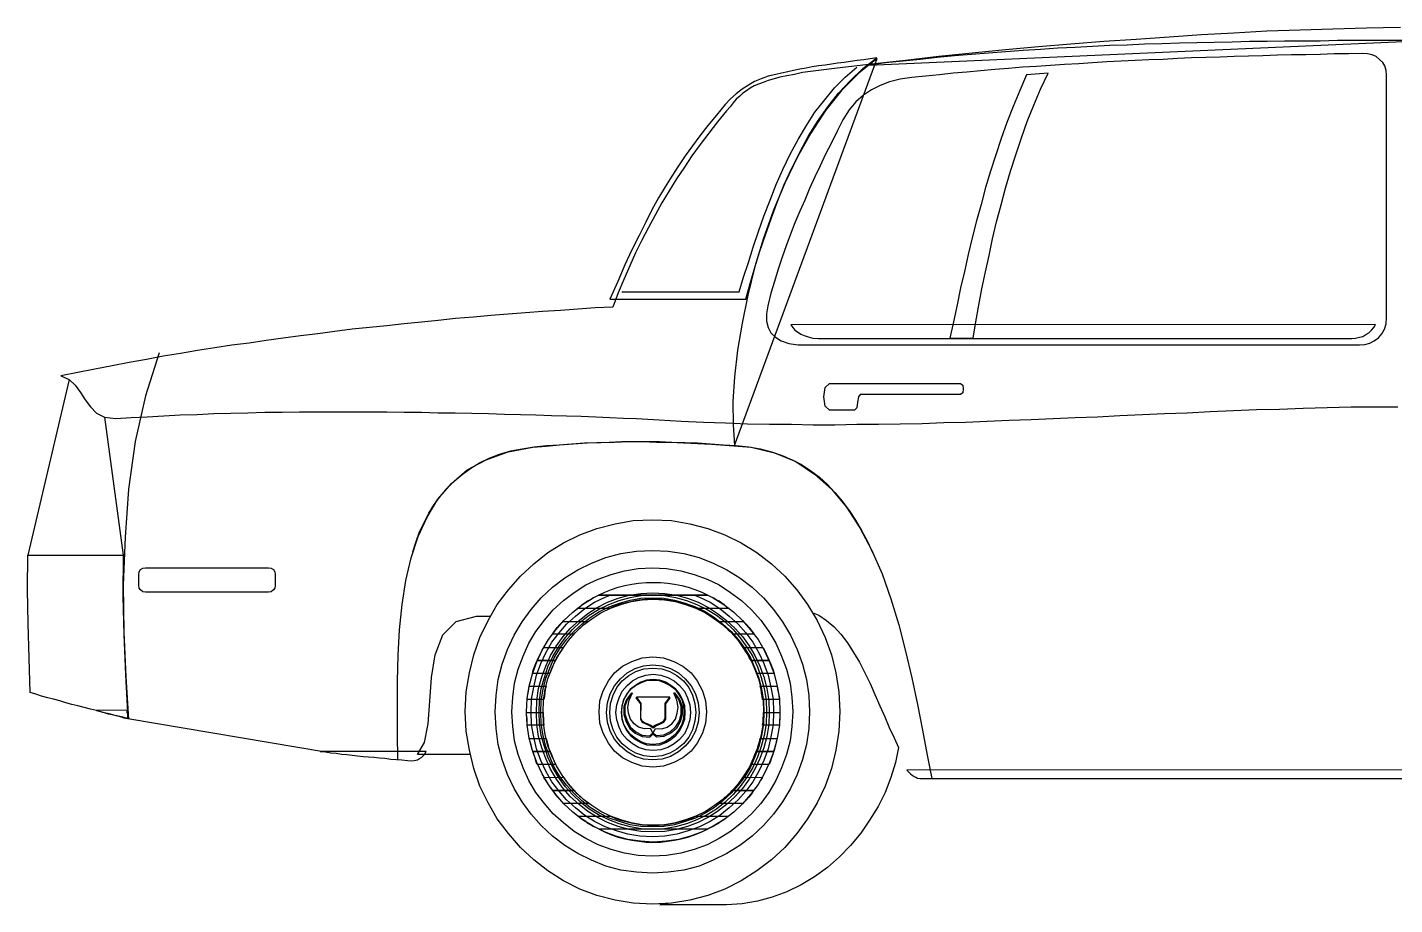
# Model space of a CAD drawing. Extents: x 638 to 1207, y 80 to 235.
# Drawn here: x 637.6 to 868, y 87.3 to 235.2 of the extents above; entities that cross this region are included whole.
import ezdxf

# ---------------------------------------------------------------- set-up
doc = ezdxf.new("R2010")
doc.units = 0
doc.header["$LTSCALE"] = 25
doc.layers.get('0').update_dxf_attribs({"linetype": 'CONTINUOUS'})
doc.layers.add('7', color=7, linetype='CONTINUOUS')

msp = doc.modelspace()

# ---------------------------------------------------------------- linework, layer by layer
for points in [[(644.68, 175.86), (637.72, 146.23)], [(650.66, 169.51), (653.81, 146.23)], [(654.55, 118.69), (687.86, 113.07)]]:
    msp.add_lwpolyline(points)
at = {"layer": '7', "linetype": 'CONTINUOUS'}
for points in [[(868.97, 235.21), (863.28, 235.06), (857.6, 234.91), (852.06, 234.76), (846.44, 234.54), (840.9, 234.24), (835.44, 233.94), (829.98, 233.57), (824.44, 233.19), (818.98, 232.82), (813.44, 232.37), (807.98, 231.92), (802.44, 231.4), (796.83, 230.87), (791.21, 230.27), (785.6, 229.6), (779.84, 229), (774.07, 228.33), (768.24, 227.58), (766.89, 227.28), (765.62, 227.06), (764.42, 226.83), (763.45, 226.53), (762.47, 226.23), (761.58, 225.93), (760.83, 225.63), (760.08, 225.33), (759.41, 224.96), (758.81, 224.51), (758.21, 224.14), (757.68, 223.61), (757.08, 223.09), (756.56, 222.49), (756.04, 221.82), (755.44, 221.14), (753.94, 219.27), (752.45, 217.4), (751.02, 215.45), (749.6, 213.58), (748.33, 211.64), (746.98, 209.69), (745.78, 207.67), (744.51, 205.65), (743.39, 203.56), (742.27, 201.46), (741.14, 199.36), (740.1, 197.19), (739.12, 195.02), (738.15, 192.71), (737.18, 190.46), (736.28, 188.06), (733.29, 187.91), (730.37, 187.69), (727.45, 187.47), (724.45, 187.32), (721.54, 187.09), (718.62, 186.87), (715.7, 186.64), (712.78, 186.34), (709.79, 186.12), (706.87, 185.82), (704.02, 185.52), (701.1, 185.22), (698.18, 184.92), (695.27, 184.62), (692.35, 184.32), (689.43, 183.95), (686.59, 183.57), (683.67, 183.2), (680.75, 182.83), (677.9, 182.45), (674.99, 182), (672.07, 181.63), (669.22, 181.18), (666.31, 180.73), (663.46, 180.21), (660.54, 179.76), (657.7, 179.23), (654.78, 178.71), (651.94, 178.18), (649.02, 177.59), (646.17, 177.06), (643.26, 176.46)], [(870.32, 232.97), (867.32, 232.97), (864.33, 232.97), (861.34, 232.97), (858.34, 232.97), (855.42, 232.89), (852.43, 232.89), (849.44, 232.89), (846.52, 232.82), (843.53, 232.82), (840.61, 232.74), (837.61, 232.67), (834.69, 232.59), (831.77, 232.52), (828.78, 232.44), (825.86, 232.37), (822.94, 232.22), (820.03, 232.15), (817.11, 232), (814.19, 231.84), (811.27, 231.69), (808.35, 231.47), (805.43, 231.32), (802.51, 231.1), (799.59, 230.87), (796.68, 230.65), (793.83, 230.42), (790.91, 230.12), (788.07, 229.82), (785.15, 229.52), (782.23, 229.23), (779.39, 228.85), (873.31, 232.97)], [(767.49, 181.7), (862.08, 181.7), (862.98, 181.78), (863.81, 182), (864.55, 182.38), (865.3, 182.9), (865.83, 183.57), (866.27, 184.32), (866.58, 185.22), (866.65, 186.27), (866.65, 227.13), (866.58, 227.95), (866.35, 228.7), (865.98, 229.3), (865.45, 229.82), (864.86, 230.27), (864.18, 230.57), (863.43, 230.72), (862.61, 230.8), (860.21, 230.72), (857.82, 230.72), (855.42, 230.65), (853.03, 230.57), (850.64, 230.57), (848.24, 230.5), (845.77, 230.42), (843.38, 230.35), (840.98, 230.27), (838.59, 230.2), (836.19, 230.12), (833.79, 230.05), (831.4, 229.97), (829.01, 229.82), (826.61, 229.75), (824.29, 229.6), (821.9, 229.52), (819.5, 229.38), (817.11, 229.23), (814.79, 229.08), (812.39, 228.93), (810, 228.78), (807.68, 228.63), (805.28, 228.48), (802.96, 228.25), (800.64, 228.1), (798.25, 227.88), (795.93, 227.65), (793.61, 227.5), (791.29, 227.21), (788.97, 226.98), (786.65, 226.76), (784.7, 226.46), (782.91, 226.01), (781.33, 225.41), (779.84, 224.66), (778.49, 223.76), (777.22, 222.64), (776.09, 221.29), (775.05, 219.65), (774.07, 217.7), (773.1, 215.75), (772.13, 213.81), (771.23, 211.86), (770.33, 209.99), (769.43, 208.05), (768.61, 206.1), (767.79, 204.23), (766.96, 202.28), (766.21, 200.34), (765.47, 198.39), (764.79, 196.45), (764.12, 194.43), (763.52, 192.4), (762.92, 190.38), (762.4, 188.29), (762.17, 186.94), (762.17, 185.67), (762.47, 184.62), (762.92, 183.72), (763.67, 182.97), (764.65, 182.38), (765.92, 181.93), (767.49, 181.7)], [(735.75, 189.41), (758.66, 189.41), (759.41, 192.03), (760.23, 194.73), (761.05, 197.49), (762.02, 200.26), (763, 203.11), (764.04, 205.88), (765.17, 208.72), (766.44, 211.49), (767.79, 214.18), (769.21, 216.8), (770.78, 219.35), (772.5, 221.82), (774.3, 224.14), (776.32, 226.23), (778.41, 228.25), (780.74, 230.05), (779.61, 229.9), (778.56, 229.75), (777.44, 229.6), (776.32, 229.45), (775.27, 229.3), (774.15, 229.15), (773.1, 229), (772.05, 228.85), (770.93, 228.7), (769.88, 228.55), (768.83, 228.33), (767.79, 228.18), (766.74, 227.95), (765.77, 227.73), (764.72, 227.5), (763.75, 227.28), (762.47, 226.98), (761.28, 226.53), (760.15, 226.08), (759.11, 225.48), (758.06, 224.81), (757.08, 223.99), (756.11, 223.17), (755.21, 222.19), (753.72, 220.39), (752.3, 218.67), (750.95, 216.95), (749.68, 215.23), (748.48, 213.58), (747.36, 211.86), (746.23, 210.14), (745.11, 208.34), (743.99, 206.47), (742.86, 204.45), (741.82, 202.36), (740.69, 200.11), (739.5, 197.72), (738.3, 195.17), (737.1, 192.4), (735.75, 189.41)], [(737.78, 190.61), (757.54, 190.61), (758.28, 193.08), (759.11, 195.55), (759.93, 198.17), (760.83, 200.79), (761.73, 203.41), (762.77, 206.1), (763.82, 208.72), (764.94, 211.26), (766.14, 213.81), (767.49, 216.28), (768.91, 218.67), (770.33, 220.92), (771.98, 223.02), (773.63, 225.04), (775.42, 226.83), (777.37, 228.48)], [(780.81, 229.97), (777.74, 227.5), (774.82, 224.58), (772.13, 221.22), (769.66, 217.4), (767.34, 213.28), (765.24, 208.95), (763.37, 204.38), (761.65, 199.66), (760.23, 194.88), (759.03, 190.08), (758.06, 185.37), (757.31, 180.8), (756.78, 176.31), (756.49, 172.12), (756.56, 168.23), (756.78, 164.71), (780.81, 229.97)], [(805.96, 227.21), (804.83, 224.58), (803.71, 221.89), (802.66, 219.2), (801.69, 216.5), (800.79, 213.73), (799.89, 210.97), (799.07, 208.2), (798.32, 205.35), (797.57, 202.58), (796.83, 199.74), (796.15, 196.9), (795.55, 194.05), (794.88, 191.28), (794.28, 188.44), (793.68, 185.6), (793.08, 182.83), (796.98, 182.83), (797.42, 185.6), (797.95, 188.36), (798.47, 191.13), (799.07, 193.98), (799.67, 196.75), (800.27, 199.59), (800.94, 202.43), (801.69, 205.28), (802.44, 208.12), (803.26, 210.97), (804.16, 213.73), (805.13, 216.58), (806.11, 219.35), (807.23, 222.12), (808.35, 224.81), (809.62, 227.5), (805.96, 227.21)], [(766.29, 185.07), (766.59, 184.62), (766.96, 184.17), (767.41, 183.87), (767.94, 183.5), (768.54, 183.27), (769.21, 183.05), (769.96, 182.83), (770.86, 182.75), (860.81, 182.75), (861.41, 182.83), (862.08, 182.97), (862.61, 183.12), (863.13, 183.42), (863.66, 183.72), (864.1, 184.17), (864.48, 184.62), (864.78, 185.14), (766.29, 185.07)], [(659.87, 180.36), (657.55, 173.1), (655.83, 165.39), (654.7, 157.38), (654.11, 149.3), (653.81, 141.22), (653.88, 133.28), (654.26, 125.72), (654.7, 118.61)], [(643.26, 176.46), (644.68, 175.86), (645.72, 174.89), (646.62, 173.69), (647.37, 172.42), (648.27, 171.23), (649.32, 170.18), (650.66, 169.51), (652.53, 169.28), (655.15, 169.43), (657.85, 169.58), (660.62, 169.73), (663.39, 169.88), (666.23, 169.95), (669.07, 170.1), (671.92, 170.18), (674.76, 170.25), (677.68, 170.33), (680.6, 170.33), (683.52, 170.4), (686.51, 170.4), (689.43, 170.4), (692.35, 170.4), (695.27, 170.4), (698.18, 170.4), (701.1, 170.33), (704.02, 170.33), (706.87, 170.25), (709.71, 170.25), (712.55, 170.18), (715.32, 170.1), (718.02, 170.03), (720.71, 169.95), (723.33, 169.88), (725.95, 169.8), (728.5, 169.73), (730.97, 169.65), (733.44, 169.58), (735.75, 169.43), (738.08, 169.36), (740.25, 169.28), (744.06, 169.05), (747.8, 168.83), (751.55, 168.68), (755.29, 168.53), (758.95, 168.38), (762.7, 168.31), (766.37, 168.31), (770.03, 168.23), (773.7, 168.23), (777.37, 168.31), (781.03, 168.31), (784.7, 168.38), (788.37, 168.46), (792.04, 168.61), (795.7, 168.68), (799.37, 168.83), (803.04, 168.98), (806.78, 169.13), (810.44, 169.28), (814.19, 169.43), (817.93, 169.58), (821.67, 169.8), (825.49, 169.95), (829.23, 170.1), (833.05, 170.25), (836.94, 170.48), (840.83, 170.63), (844.72, 170.78), (848.62, 170.85), (852.58, 171), (856.62, 171.15), (860.66, 171.23), (864.55, 171.23), (868.52, 171.23)], [(772.8, 175.19), (794.88, 175.19), (795.25, 174.89), (795.33, 174.29), (795.25, 173.62), (794.88, 173.32), (777.97, 173.32), (777.67, 172.95), (777.52, 172.05), (777.37, 171.08), (776.99, 170.7), (772.8, 170.7), (772.05, 171.38), (771.83, 172.95), (772.05, 174.52), (772.8, 175.19)], [(700.06, 111.8), (699.98, 116.14), (699.98, 120.56), (699.98, 124.98), (700.13, 129.39), (700.36, 133.66), (700.81, 137.92), (701.4, 141.96), (702.3, 145.78), (703.5, 149.37), (705, 152.66), (706.79, 155.66), (709.11, 158.35), (711.73, 160.6), (714.95, 162.32), (718.62, 163.67), (722.81, 164.42), (725.05, 164.64), (727.3, 164.86), (729.62, 165.01), (731.94, 165.16), (734.26, 165.24), (736.58, 165.31), (738.9, 165.39), (741.3, 165.39), (743.61, 165.31), (745.93, 165.31), (748.25, 165.16), (750.57, 165.09), (752.89, 164.94), (755.14, 164.79), (757.39, 164.64), (759.56, 164.42), (763.52, 163.52), (767.11, 162.02), (770.26, 159.92), (773.1, 157.38), (775.65, 154.31), (777.89, 150.87), (779.84, 147.13), (781.63, 143.09), (783.13, 138.89), (784.48, 134.48), (785.6, 130.06), (786.65, 125.57), (787.62, 121.08), (788.44, 116.74), (789.26, 112.55), (790.02, 108.59)], [(702.6, 146.83), (703.13, 148.55), (703.73, 150.2), (704.47, 151.77), (705.29, 153.34), (706.19, 154.76), (707.24, 156.18), (708.36, 157.53), (709.56, 158.73), (710.91, 159.85), (712.33, 160.9), (713.83, 161.79), (715.47, 162.62), (717.2, 163.29), (719.07, 163.81), (721.01, 164.19), (723.03, 164.49), (725.13, 164.71), (727.23, 164.86), (729.39, 165.01), (731.49, 165.16), (733.58, 165.24), (735.68, 165.31), (737.78, 165.39), (739.87, 165.39), (742.04, 165.39), (744.14, 165.39), (746.23, 165.31), (748.4, 165.24), (750.57, 165.16), (752.74, 165.01), (754.91, 164.86), (757.08, 164.71), (759.18, 164.49), (761.13, 164.19), (763, 163.67), (764.79, 163.07), (766.52, 162.32), (768.09, 161.5), (769.66, 160.45), (771.08, 159.4), (772.43, 158.13), (773.7, 156.78), (774.9, 155.36), (776.09, 153.79), (777.14, 152.14), (778.19, 150.42), (779.16, 148.55), (780.06, 146.6)], [(742.94, 152.22), (746.16, 152.07), (749.23, 151.54), (752.3, 150.72), (755.14, 149.67), (757.91, 148.33), (760.53, 146.68), (763, 144.81), (765.24, 142.71), (767.26, 140.39), (769.06, 137.92), (770.71, 135.23), (772.05, 132.38), (773.1, 129.46), (773.85, 126.4), (774.37, 123.18), (774.52, 119.89), (774.37, 116.59), (773.85, 113.37), (773.1, 110.31), (772.05, 107.31), (770.71, 104.47), (769.06, 101.78), (767.26, 99.31), (765.24, 96.99), (763, 94.89), (760.53, 93.02), (757.91, 91.37), (755.14, 89.95), (752.3, 88.9), (749.23, 88.08), (746.16, 87.56), (742.94, 87.41), (739.72, 87.56), (736.65, 88.08), (733.58, 88.9), (730.74, 89.95), (727.97, 91.37), (725.35, 93.02), (722.96, 94.89), (720.71, 96.99), (718.69, 99.31), (716.82, 101.78), (715.25, 104.47), (713.9, 107.31), (712.86, 110.31), (712.11, 113.37), (711.58, 116.59), (711.43, 119.89), (711.58, 123.18), (712.11, 126.4), (712.86, 129.46), (713.9, 132.38), (715.25, 135.23), (716.82, 137.92), (718.69, 140.39), (720.71, 142.71), (722.96, 144.81), (725.35, 146.68), (727.97, 148.33), (730.74, 149.67), (733.58, 150.72), (736.65, 151.54), (739.72, 152.07), (742.94, 152.22)], [(637.72, 146.23), (653.81, 146.23), (653.73, 139.34), (653.88, 132.83), (654.18, 126.1), (654.55, 118.69), (653.51, 118.99), (652.46, 119.21), (651.41, 119.51), (650.36, 119.74), (649.32, 120.04), (648.27, 120.26), (647.22, 120.56), (646.17, 120.86), (645.13, 121.08), (644.15, 121.38), (643.11, 121.68), (642.06, 121.98), (641.08, 122.2), (640.04, 122.5), (639.06, 122.8), (638.09, 123.1), (637.94, 128.87), (637.79, 134.7), (637.64, 140.46), (637.72, 146.23)], [(742.94, 147.05), (745.63, 146.9), (748.25, 146.53), (750.8, 145.85), (753.19, 144.88), (755.51, 143.76), (757.68, 142.41), (759.78, 140.84), (761.65, 139.05), (763.37, 137.1), (764.87, 135), (766.21, 132.76), (767.34, 130.36), (768.24, 127.89), (768.91, 125.27), (769.28, 122.58), (769.43, 119.81), (769.28, 117.04), (768.91, 114.35), (768.24, 111.8), (767.34, 109.26), (766.21, 106.94), (764.87, 104.69), (763.37, 102.6), (761.65, 100.65), (759.78, 98.86), (757.68, 97.29), (755.51, 95.94), (753.19, 94.82), (750.8, 93.84), (748.25, 93.17), (745.63, 92.8), (742.94, 92.65), (740.25, 92.8), (737.63, 93.17), (735.08, 93.84), (732.69, 94.82), (730.37, 95.94), (728.2, 97.29), (726.1, 98.86), (724.23, 100.65), (722.51, 102.6), (721.01, 104.69), (719.66, 106.94), (718.54, 109.26), (717.64, 111.8), (716.97, 114.35), (716.6, 117.04), (716.45, 119.81), (716.6, 122.58), (716.97, 125.27), (717.64, 127.89), (718.54, 130.36), (719.66, 132.76), (721.01, 135), (722.51, 137.1), (724.23, 139.05), (726.1, 140.84), (728.2, 142.41), (730.37, 143.76), (732.69, 144.88), (735.08, 145.85), (737.63, 146.53), (740.25, 146.9), (742.94, 147.05)], [(657.55, 144.13), (678.28, 144.13), (678.73, 144.06), (679.1, 143.83), (679.33, 143.46), (679.4, 143.01), (679.4, 141.14), (679.33, 140.69), (679.1, 140.39), (678.73, 140.09), (678.28, 140.02), (657.55, 140.02), (657.1, 140.09), (656.72, 140.39), (656.5, 140.69), (656.43, 141.14), (656.43, 143.01), (656.5, 143.46), (656.72, 143.83), (657.1, 144.06), (657.55, 144.13)], [(742.94, 144.13), (745.34, 143.98), (747.73, 143.61), (749.97, 143.01), (752.15, 142.19), (754.17, 141.22), (756.11, 139.94), (757.98, 138.59), (759.63, 137.02), (761.2, 135.3), (762.55, 133.36), (763.75, 131.41), (764.72, 129.24), (765.54, 127), (766.14, 124.68), (766.44, 122.28), (766.59, 119.81), (766.44, 117.34), (766.14, 114.95), (765.54, 112.63), (764.72, 110.38), (763.75, 108.28), (762.55, 106.26), (761.2, 104.39), (759.63, 102.67), (757.98, 101.1), (756.11, 99.68), (754.17, 98.48), (752.15, 97.44), (749.97, 96.61), (747.73, 96.01), (745.34, 95.64), (742.94, 95.49), (740.55, 95.64), (738.23, 96.01), (735.98, 96.61), (733.81, 97.44), (731.71, 98.48), (729.77, 99.68), (727.97, 101.1), (726.25, 102.67), (724.75, 104.39), (723.33, 106.26), (722.14, 108.28), (721.16, 110.38), (720.34, 112.63), (719.74, 114.95), (719.44, 117.34), (719.29, 119.81), (719.44, 122.28), (719.74, 124.68), (720.34, 127), (721.16, 129.24), (722.14, 131.41), (723.33, 133.36), (724.75, 135.3), (726.25, 137.02), (727.97, 138.59), (729.77, 139.94), (731.71, 141.22), (733.81, 142.19), (735.98, 143.01), (738.23, 143.61), (740.55, 143.98), (742.94, 144.13)], [(733.88, 139.49), (734.93, 140.02), (736.06, 140.46), (737.18, 140.84), (738.3, 141.14), (739.5, 141.36), (740.62, 141.51), (741.89, 141.66), (743.09, 141.66), (744.29, 141.66), (745.56, 141.51), (746.68, 141.36), (747.88, 141.14), (749, 140.84), (750.12, 140.46), (751.25, 140.02), (752.3, 139.49), (733.88, 139.49)], [(752.3, 139.49), (753.19, 139.05), (754.99, 137.92), (756.64, 136.65), (758.13, 135.23), (759.48, 133.66), (760.75, 132.01), (761.8, 130.21), (762.7, 128.27), (763.45, 126.25), (763.97, 124.15), (764.34, 122.06), (764.42, 119.81), (764.34, 117.57), (763.97, 115.39), (763.45, 113.3), (762.7, 111.28), (761.8, 109.41), (760.75, 107.61), (759.48, 105.89), (758.13, 104.32), (756.64, 102.9), (754.99, 101.63), (753.19, 100.58), (751.32, 99.61), (749.38, 98.86), (747.36, 98.34), (745.26, 98.04), (743.09, 97.88), (740.92, 98.04), (738.82, 98.34), (736.8, 98.86), (734.86, 99.61), (732.99, 100.58), (731.19, 101.63), (729.54, 102.9), (728.05, 104.32), (726.7, 105.89), (725.43, 107.61), (724.38, 109.41), (723.48, 111.28), (722.73, 113.3), (722.21, 115.39), (721.84, 117.57), (721.76, 119.81), (721.84, 122.06), (722.21, 124.15), (722.73, 126.25), (723.48, 128.27), (724.38, 130.21), (725.43, 132.01), (726.7, 133.66), (728.05, 135.23), (729.54, 136.65), (731.19, 137.92), (732.99, 139.05), (733.88, 139.49), (733.88, 139.49), (752.3, 139.49)], [(750.05, 139.49), (750.87, 139.19), (752.67, 138.3), (754.32, 137.25), (755.89, 135.98), (757.39, 134.63), (758.66, 133.13), (759.85, 131.56), (760.9, 129.76), (761.73, 127.97), (762.47, 126.02), (762.92, 124), (763.3, 121.98), (763.37, 119.81), (763.3, 117.64), (762.92, 115.62), (762.47, 113.6), (761.73, 111.65), (760.9, 109.86), (759.85, 108.06), (758.66, 106.49), (757.39, 104.99), (755.89, 103.65), (754.32, 102.38), (752.67, 101.33), (750.87, 100.43), (749, 99.76), (747.06, 99.23), (745.04, 98.86), (742.94, 98.78), (740.84, 98.86), (738.82, 99.23), (736.88, 99.76), (735.01, 100.43), (733.21, 101.33), (731.56, 102.38), (729.99, 103.65), (728.5, 104.99), (727.23, 106.49), (726.03, 108.06), (724.98, 109.86), (724.16, 111.65), (723.41, 113.6), (722.96, 115.62), (722.58, 117.64), (722.51, 119.81), (722.58, 121.98), (722.96, 124), (723.41, 126.02), (724.16, 127.97), (724.98, 129.76), (726.03, 131.56), (727.23, 133.13), (728.5, 134.63), (729.99, 135.98), (731.56, 137.25), (733.21, 138.3), (735.01, 139.19), (735.83, 139.49), (735.83, 139.49), (750.05, 139.49)], [(743.02, 139.87), (745.04, 139.79), (746.98, 139.49), (748.85, 138.97), (750.65, 138.3), (752.37, 137.4), (753.94, 136.42), (755.44, 135.23), (756.86, 133.96), (758.13, 132.53), (759.26, 130.96), (760.23, 129.31), (761.05, 127.52), (761.73, 125.72), (762.25, 123.78), (762.55, 121.76), (762.62, 119.74), (762.55, 117.72), (762.25, 115.7), (761.73, 113.75), (761.05, 111.95), (760.23, 110.15), (759.26, 108.51), (758.13, 106.94), (756.86, 105.52), (755.44, 104.24), (753.94, 103.05), (752.37, 102.08), (750.65, 101.18), (748.85, 100.51), (746.98, 99.98), (745.04, 99.68), (743.02, 99.61), (740.99, 99.68), (739.05, 99.98), (737.18, 100.51), (735.38, 101.18), (733.66, 102.08), (732.09, 103.05), (730.59, 104.24), (729.17, 105.52), (727.9, 106.94), (726.77, 108.51), (725.8, 110.15), (724.98, 111.95), (724.31, 113.75), (723.78, 115.7), (723.48, 117.72), (723.41, 119.74), (723.48, 121.76), (723.78, 123.78), (724.31, 125.72), (724.98, 127.52), (725.8, 129.31), (726.77, 130.96), (727.9, 132.53), (729.17, 133.96), (730.59, 135.23), (732.09, 136.42), (733.66, 137.4), (735.38, 138.3), (737.18, 138.97), (739.05, 139.49), (740.99, 139.79), (743.02, 139.87)], [(743.02, 139.49), (744.96, 139.42), (746.83, 139.12), (748.7, 138.59), (750.43, 137.92), (752.15, 137.1), (753.72, 136.13), (755.21, 135), (756.56, 133.73), (757.76, 132.31), (758.88, 130.74), (759.85, 129.17), (760.68, 127.44), (761.28, 125.65), (761.8, 123.78), (762.1, 121.83), (762.17, 119.81), (762.1, 117.79), (761.8, 115.85), (761.28, 113.97), (760.68, 112.18), (759.85, 110.46), (758.88, 108.81), (757.76, 107.24), (756.56, 105.89), (755.21, 104.62), (753.72, 103.42), (752.15, 102.45), (750.43, 101.63), (748.7, 100.95), (746.83, 100.43), (744.96, 100.13), (743.02, 100.06), (741.07, 100.13), (739.2, 100.43), (737.33, 100.95), (735.6, 101.63), (733.88, 102.45), (732.31, 103.42), (730.82, 104.62), (729.47, 105.89), (728.27, 107.24), (727.15, 108.81), (726.18, 110.46), (725.35, 112.18), (724.75, 113.97), (724.23, 115.85), (723.93, 117.79), (723.86, 119.81), (723.93, 121.83), (724.23, 123.78), (724.75, 125.65), (725.35, 127.44), (726.18, 129.17), (727.15, 130.74), (728.27, 132.31), (729.47, 133.73), (730.82, 135), (732.31, 136.13), (733.88, 137.1), (735.6, 137.92), (737.33, 138.59), (739.2, 139.12), (741.07, 139.42), (743.02, 139.49)], [(742.94, 139.05), (744.89, 138.97), (746.68, 138.67), (748.48, 138.15), (750.2, 137.55), (751.84, 136.72), (753.42, 135.75), (754.84, 134.63), (756.19, 133.36), (757.39, 132.01), (758.51, 130.51), (759.48, 128.94), (760.23, 127.22), (760.9, 125.5), (761.35, 123.63), (761.65, 121.68), (761.73, 119.74), (761.65, 117.79), (761.35, 115.85), (760.9, 113.97), (760.23, 112.25), (759.48, 110.53), (758.51, 108.96), (757.39, 107.46), (756.19, 106.11), (754.84, 104.84), (753.42, 103.72), (751.84, 102.75), (750.2, 101.93), (748.48, 101.33), (746.68, 100.8), (744.89, 100.51), (742.94, 100.43), (740.99, 100.51), (739.2, 100.8), (737.4, 101.33), (735.68, 101.93), (734.03, 102.75), (732.46, 103.72), (731.04, 104.84), (729.69, 106.11), (728.5, 107.46), (727.37, 108.96), (726.4, 110.53), (725.65, 112.25), (724.98, 113.97), (724.53, 115.85), (724.23, 117.79), (724.16, 119.74), (724.23, 121.68), (724.53, 123.63), (724.98, 125.5), (725.65, 127.22), (726.4, 128.94), (727.37, 130.51), (728.5, 132.01), (729.69, 133.36), (731.04, 134.63), (732.46, 135.75), (734.03, 136.72), (735.68, 137.55), (737.4, 138.15), (739.2, 138.67), (740.99, 138.97), (742.94, 139.05)], [(743.09, 138.82), (744.96, 138.74), (746.83, 138.44), (748.55, 137.92), (750.28, 137.32), (751.92, 136.5), (753.42, 135.53), (754.84, 134.48), (756.19, 133.21), (757.39, 131.86), (758.43, 130.36), (759.41, 128.87), (760.15, 127.14), (760.83, 125.42), (761.28, 123.63), (761.58, 121.76), (761.65, 119.81), (761.58, 117.87), (761.28, 115.99), (760.83, 114.12), (760.15, 112.4), (759.41, 110.76), (758.43, 109.18), (757.39, 107.69), (756.19, 106.34), (754.84, 105.07), (753.42, 104.02), (751.92, 103.05), (750.28, 102.23), (748.55, 101.63), (746.83, 101.1), (744.96, 100.8), (743.09, 100.73), (741.22, 100.8), (739.35, 101.1), (737.63, 101.63), (735.91, 102.23), (734.26, 103.05), (732.76, 104.02), (731.34, 105.07), (729.99, 106.34), (728.8, 107.69), (727.75, 109.18), (726.77, 110.76), (726.03, 112.4), (725.35, 114.12), (724.9, 115.99), (724.6, 117.87), (724.53, 119.81), (724.6, 121.76), (724.9, 123.63), (725.35, 125.42), (726.03, 127.14), (726.77, 128.87), (727.75, 130.36), (728.8, 131.86), (729.99, 133.21), (731.34, 134.48), (732.76, 135.53), (734.26, 136.5), (735.91, 137.32), (737.63, 137.92), (739.35, 138.44), (741.22, 138.74), (743.09, 138.82)], [(730.29, 137.25), (730.74, 137.55), (731.12, 137.92), (731.56, 138.22), (732.01, 138.52), (732.46, 138.74), (732.91, 139.05), (733.44, 139.27), (733.88, 139.49), (752.3, 139.49), (752.74, 139.27), (753.27, 139.05), (753.72, 138.74), (754.17, 138.52), (754.62, 138.22), (755.06, 137.92), (755.44, 137.55), (755.89, 137.25), (750.43, 137.25), (749.6, 137.62), (748.7, 137.92), (747.8, 138.15), (746.91, 138.37), (745.93, 138.59), (745.04, 138.74), (744.06, 138.82), (743.09, 138.82), (742.12, 138.82), (741.14, 138.74), (740.25, 138.59), (739.27, 138.37), (738.38, 138.15), (737.48, 137.92), (736.58, 137.62), (735.75, 137.25), (730.29, 137.25)], [(712.26, 112.63), (703.35, 112.63), (704.55, 114.65), (705.15, 117.79), (705.45, 121.61), (705.75, 125.65), (706.34, 129.46), (707.62, 132.83), (709.86, 135.08), (713.3, 135.98), (715.7, 135.98), (715.7, 135.98)], [(769.88, 136.57), (771, 136.13), (772.28, 135.23), (773.55, 134.18), (774.67, 132.91), (775.8, 131.48), (776.84, 129.84), (777.82, 128.19), (778.71, 126.4), (779.61, 124.6), (780.43, 122.73), (781.26, 120.86), (782.08, 118.99), (782.83, 117.19), (783.65, 115.47), (784.4, 113.82), (783.88, 111.28), (783.13, 108.74), (782.15, 106.26), (780.96, 103.87), (779.54, 101.55), (778.04, 99.38), (776.32, 97.29), (774.45, 95.42), (772.43, 93.62), (770.26, 92.05), (768.01, 90.7), (765.62, 89.5), (763.15, 88.6), (760.68, 87.93), (758.06, 87.48), (755.44, 87.33), (744.21, 87.33), (745.63, 87.56), (745.63, 87.56)], [(726.1, 132.91), (726.47, 133.43), (726.92, 134.03), (727.37, 134.55), (727.9, 135.08), (732.09, 135.08), (731.79, 134.85), (731.49, 134.55), (731.19, 134.33), (730.89, 134.03), (730.59, 133.81), (730.29, 133.51), (729.99, 133.21), (729.69, 132.91), (726.1, 132.91)], [(756.49, 132.91), (756.19, 133.21), (755.89, 133.51), (755.59, 133.81), (755.29, 134.03), (754.99, 134.33), (754.69, 134.55), (754.39, 134.85), (754.09, 135.08), (758.28, 135.08), (758.81, 134.55), (759.26, 134.03), (759.7, 133.43), (760.08, 132.91), (756.49, 132.91)], [(723.56, 128.49), (723.78, 129.02), (724.08, 129.61), (724.31, 130.14), (724.6, 130.66), (727.9, 130.66), (727.6, 130.14), (727.23, 129.61), (726.92, 129.02), (726.62, 128.49), (723.56, 128.49)], [(743.02, 129.09), (744.81, 128.94), (746.53, 128.34), (748.1, 127.52), (749.45, 126.4), (750.5, 125.05), (751.4, 123.4), (751.92, 121.68), (752.07, 119.81), (751.92, 117.94), (751.4, 116.22), (750.5, 114.57), (749.45, 113.22), (748.1, 112.1), (746.53, 111.28), (744.81, 110.68), (743.02, 110.53), (741.22, 110.68), (739.5, 111.28), (737.93, 112.1), (736.58, 113.22), (735.53, 114.57), (734.63, 116.22), (734.11, 117.94), (733.96, 119.81), (734.11, 121.68), (734.63, 123.4), (735.53, 125.05), (736.58, 126.4), (737.93, 127.52), (739.5, 128.34), (741.22, 128.94), (743.02, 129.09)], [(759.56, 128.49), (759.26, 129.02), (758.95, 129.61), (758.58, 130.14), (758.28, 130.66), (761.58, 130.66), (761.87, 130.14), (762.1, 129.61), (762.4, 129.02), (762.62, 128.49), (759.56, 128.49)], [(722.73, 126.32), (722.88, 126.85), (723.11, 127.44), (723.33, 127.97), (723.56, 128.49), (726.62, 128.49), (726.33, 127.97), (726.1, 127.44), (725.88, 126.85), (725.65, 126.32), (722.73, 126.32)], [(743.02, 127.74), (744.59, 127.59), (746.01, 127.14), (747.36, 126.4), (748.48, 125.42), (749.45, 124.22), (750.2, 122.88), (750.65, 121.38), (750.8, 119.74), (750.65, 118.09), (750.2, 116.59), (749.45, 115.24), (748.48, 114.05), (747.36, 113.07), (746.01, 112.33), (744.59, 111.88), (743.02, 111.73), (741.44, 111.88), (740.02, 112.33), (738.67, 113.07), (737.55, 114.05), (736.58, 115.24), (735.83, 116.59), (735.38, 118.09), (735.23, 119.74), (735.38, 121.38), (735.83, 122.88), (736.58, 124.22), (737.55, 125.42), (738.67, 126.4), (740.02, 127.14), (741.44, 127.59), (743.02, 127.74)], [(743.02, 127.22), (744.51, 127.07), (745.86, 126.62), (747.06, 125.95), (748.18, 125.05), (749.08, 123.93), (749.68, 122.65), (750.12, 121.23), (750.28, 119.74), (750.12, 118.24), (749.68, 116.82), (749.08, 115.54), (748.18, 114.42), (747.06, 113.52), (745.86, 112.85), (744.51, 112.4), (743.02, 112.25), (741.52, 112.4), (740.17, 112.85), (738.97, 113.52), (737.85, 114.42), (736.95, 115.54), (736.36, 116.82), (735.91, 118.24), (735.75, 119.74), (735.91, 121.23), (736.36, 122.65), (736.95, 123.93), (737.85, 125.05), (738.97, 125.95), (740.17, 126.62), (741.52, 127.07), (743.02, 127.22)], [(760.53, 126.32), (760.3, 126.85), (760.08, 127.44), (759.85, 127.97), (759.56, 128.49), (762.62, 128.49), (762.85, 127.97), (763.07, 127.44), (763.3, 126.85), (763.45, 126.32), (760.53, 126.32)], [(743.09, 126.17), (744.36, 126.02), (745.56, 125.65), (746.61, 125.05), (747.51, 124.3), (748.33, 123.33), (748.85, 122.2), (749.23, 121.01), (749.38, 119.74), (749.23, 118.46), (748.85, 117.26), (748.33, 116.14), (747.51, 115.17), (746.61, 114.42), (745.56, 113.82), (744.36, 113.45), (743.09, 113.3), (741.82, 113.45), (740.62, 113.82), (739.57, 114.42), (738.67, 115.17), (737.85, 116.14), (737.33, 117.26), (736.95, 118.46), (736.8, 119.74), (736.95, 121.01), (737.33, 122.2), (737.85, 123.33), (738.67, 124.3), (739.57, 125.05), (740.62, 125.65), (741.82, 126.02), (743.09, 126.17)], [(743.09, 125.27), (741.97, 125.2), (740.99, 124.83), (740.1, 124.3), (739.27, 123.63), (738.6, 122.8), (738.15, 121.91), (737.78, 120.86), (737.7, 119.74), (737.78, 118.61), (738.15, 117.57), (738.6, 116.67), (739.27, 115.85), (740.1, 115.17), (740.99, 114.65), (741.97, 114.27), (743.09, 114.2), (744.21, 114.27), (745.19, 114.65), (746.08, 115.17), (746.91, 115.85), (747.58, 116.67), (748.03, 117.57), (748.4, 118.61), (748.48, 119.74), (748.4, 120.86), (748.03, 121.91), (747.58, 122.8), (746.91, 123.63), (746.08, 124.3), (745.19, 124.83), (744.21, 125.2), (743.09, 125.27)], [(743.02, 125.2), (744.06, 125.12), (745.04, 124.75), (745.93, 124.3), (746.76, 123.63), (747.36, 122.8), (747.88, 121.91), (748.18, 120.86), (748.25, 119.81), (748.18, 118.69), (747.88, 117.72), (747.36, 116.74), (746.76, 115.99), (745.93, 115.32), (745.04, 114.8), (744.06, 114.42), (743.02, 114.35), (741.97, 114.42), (740.99, 114.8), (740.1, 115.32), (739.27, 115.99), (738.67, 116.74), (738.15, 117.72), (737.85, 118.69), (737.78, 119.81), (737.85, 120.86), (738.15, 121.91), (738.67, 122.8), (739.27, 123.63), (740.1, 124.3), (740.99, 124.75), (741.97, 125.12), (743.02, 125.2)], [(721.84, 121.91), (721.91, 122.5), (721.99, 123.03), (722.14, 123.63), (722.21, 124.15), (725.05, 124.15), (724.9, 123.63), (724.83, 123.03), (724.75, 122.5), (724.68, 121.91), (721.84, 121.91)], [(739.27, 122.65), (739.42, 123.03), (738.6, 121.91), (738.15, 120.71), (738.15, 119.36), (738.52, 118.16), (739.12, 117.04), (740.02, 116.22), (741.22, 115.7), (742.49, 115.54), (743.02, 116.07), (742.94, 116.22), (742.94, 116.22)], [(739.57, 123.03), (738.75, 121.98), (738.3, 120.78), (738.3, 119.51), (738.67, 118.31), (739.27, 117.26), (740.17, 116.44), (741.22, 115.92), (742.49, 115.77), (743.02, 116.29), (742.64, 117.04), (741.59, 116.97), (740.62, 117.26), (739.87, 117.79), (739.27, 118.61), (738.9, 119.59), (738.82, 120.63), (739.05, 121.83), (739.57, 123.03)], [(740.32, 122.2), (740.17, 122.2), (740.92, 121.16), (740.92, 118.61), (741.22, 118.09), (741.82, 117.79), (742.57, 117.49), (743.09, 117.12), (743.54, 117.49), (744.29, 117.79), (744.89, 118.09), (745.19, 118.61), (745.19, 121.16), (745.93, 122.2), (745.78, 122.2), (745.78, 122.2)], [(740.25, 122.28), (740.99, 121.23), (740.92, 118.76), (741.22, 118.24), (741.82, 117.94), (742.57, 117.64), (743.02, 117.34), (743.54, 117.64), (744.21, 117.94), (744.81, 118.24), (745.11, 118.76), (745.11, 121.23), (745.86, 122.28), (740.25, 122.28)], [(746.53, 123.03), (747.36, 121.98), (747.73, 120.78), (747.73, 119.51), (747.43, 118.31), (746.76, 117.26), (745.93, 116.44), (744.81, 115.92), (743.61, 115.77), (743.09, 116.29), (743.47, 117.04), (744.51, 116.97), (745.41, 117.26), (746.23, 117.79), (746.83, 118.61), (747.13, 119.59), (747.28, 120.63), (747.06, 121.83), (746.53, 123.03)], [(746.83, 122.65), (746.68, 123.03), (747.51, 121.91), (747.95, 120.71), (747.95, 119.36), (747.65, 118.16), (746.98, 117.04), (746.08, 116.22), (744.89, 115.7), (743.61, 115.54), (743.09, 116.07), (743.17, 116.22), (743.17, 116.22)], [(761.5, 121.91), (761.43, 122.5), (761.35, 123.03), (761.28, 123.63), (761.13, 124.15), (763.97, 124.15), (764.04, 123.63), (764.19, 123.03), (764.27, 122.5), (764.34, 121.91), (761.5, 121.91)], [(649.32, 120.04), (649.99, 119.89), (650.59, 119.74), (651.26, 119.51), (651.94, 119.36), (652.61, 119.21), (653.28, 119.06), (653.88, 118.84), (654.55, 118.69), (654.55, 119.06), (654.55, 119.44), (654.48, 119.74), (654.48, 120.11), (649.32, 120.04)], [(721.84, 117.57), (721.84, 118.09), (721.84, 118.69), (721.76, 119.21), (721.76, 119.74), (724.53, 119.74), (724.53, 119.21), (724.6, 118.69), (724.6, 118.09), (724.68, 117.57), (721.84, 117.57)], [(761.5, 117.57), (761.58, 118.09), (761.58, 118.69), (761.65, 119.21), (761.65, 119.74), (764.42, 119.74), (764.42, 119.21), (764.42, 118.69), (764.34, 118.09), (764.34, 117.57), (761.5, 117.57)], [(722.81, 113.15), (722.66, 113.67), (722.51, 114.27), (722.36, 114.8), (722.21, 115.32), (725.05, 115.32), (725.2, 114.8), (725.35, 114.27), (725.5, 113.67), (725.73, 113.15), (722.81, 113.15)], [(760.45, 113.15), (760.68, 113.67), (760.83, 114.27), (760.98, 114.8), (761.13, 115.32), (763.97, 115.32), (763.82, 114.8), (763.67, 114.27), (763.52, 113.67), (763.37, 113.15), (760.45, 113.15)], [(686.96, 113.15), (687.86, 113.07), (688.76, 112.93), (689.66, 112.85), (690.55, 112.7), (691.45, 112.63), (692.35, 112.55), (693.25, 112.4), (694.22, 112.33), (695.12, 112.25), (696.02, 112.18), (696.99, 112.1), (697.89, 112.03), (698.86, 111.88), (699.83, 111.8), (700.73, 111.73), (701.7, 111.65), (702.3, 111.58), (702.83, 111.65), (703.35, 111.73), (703.73, 111.95), (704.1, 112.18), (704.4, 112.48), (704.62, 112.78), (704.85, 113.15), (686.96, 113.15)], [(723.56, 110.98), (723.33, 111.5), (723.18, 112.1), (722.96, 112.63), (722.81, 113.15), (725.73, 113.15), (725.95, 112.63), (726.18, 112.03), (726.4, 111.5), (726.7, 110.98), (723.56, 110.98)], [(759.48, 110.98), (759.78, 111.5), (760, 112.03), (760.23, 112.63), (760.45, 113.15), (763.37, 113.15), (763.22, 112.63), (763, 112.1), (762.85, 111.5), (762.62, 110.98), (759.48, 110.98)], [(726.18, 106.56), (725.8, 107.09), (725.43, 107.61), (725.05, 108.21), (724.68, 108.74), (727.97, 108.81), (728.35, 108.21), (728.8, 107.61), (729.25, 107.09), (729.77, 106.56), (726.18, 106.56)], [(756.41, 106.56), (756.93, 107.09), (757.39, 107.61), (757.83, 108.21), (758.21, 108.81), (761.5, 108.74), (761.13, 108.21), (760.75, 107.61), (760.38, 107.09), (760, 106.56), (756.41, 106.56)], [(785.82, 110.01), (786.12, 109.71), (786.42, 109.41), (786.72, 109.18), (787.02, 108.96), (787.32, 108.81), (787.62, 108.66), (787.99, 108.59), (788.29, 108.59), (1003.6, 108.59), (1004.05, 108.59), (1004.5, 108.66), (1004.95, 108.81), (1005.32, 108.96), (1005.7, 109.18), (1006.07, 109.41), (1006.37, 109.71), (1006.67, 110.08), (785.82, 110.01)], [(727.97, 104.39), (727.45, 104.92), (727, 105.44), (726.55, 106.04), (726.18, 106.56), (729.77, 106.56), (730.07, 106.26), (730.37, 105.96), (730.67, 105.67), (730.97, 105.44), (731.27, 105.14), (731.56, 104.92), (731.94, 104.62), (732.24, 104.39), (727.97, 104.39)], [(753.94, 104.39), (754.24, 104.62), (754.62, 104.92), (754.91, 105.14), (755.21, 105.44), (755.51, 105.67), (755.81, 105.96), (756.11, 106.26), (756.41, 106.56), (760, 106.56), (759.63, 106.04), (759.18, 105.44), (758.73, 104.92), (758.21, 104.39), (753.94, 104.39)], [(733.96, 100.06), (733.51, 100.28), (732.99, 100.51), (732.54, 100.8), (732.09, 101.03), (731.71, 101.33), (731.27, 101.63), (730.82, 101.93), (730.44, 102.23), (735.91, 102.23), (736.73, 101.85), (737.55, 101.55), (738.45, 101.33), (739.35, 101.1), (740.25, 100.95), (741.22, 100.8), (742.12, 100.73), (743.09, 100.73), (744.06, 100.73), (744.96, 100.8), (745.86, 100.95), (746.83, 101.1), (747.65, 101.33), (748.55, 101.55), (749.45, 101.85), (750.28, 102.23), (755.74, 102.23), (755.36, 101.93), (754.91, 101.63), (754.47, 101.33), (754.09, 101.03), (753.64, 100.8), (753.19, 100.51), (752.67, 100.28), (752.22, 100.06), (733.96, 100.06)], [(733.96, 100.06), (735.01, 99.53), (736.06, 99.08), (737.18, 98.71), (738.3, 98.41), (739.5, 98.19), (740.69, 98.04), (741.89, 97.88), (743.09, 97.88), (744.29, 97.88), (745.49, 98.04), (746.68, 98.19), (747.8, 98.41), (748.93, 98.71), (750.05, 99.08), (751.17, 99.53), (752.22, 100.06), (733.96, 100.06)]]:
    msp.add_lwpolyline(points, dxfattribs=at)

doc.saveas('drawing.dxf')
